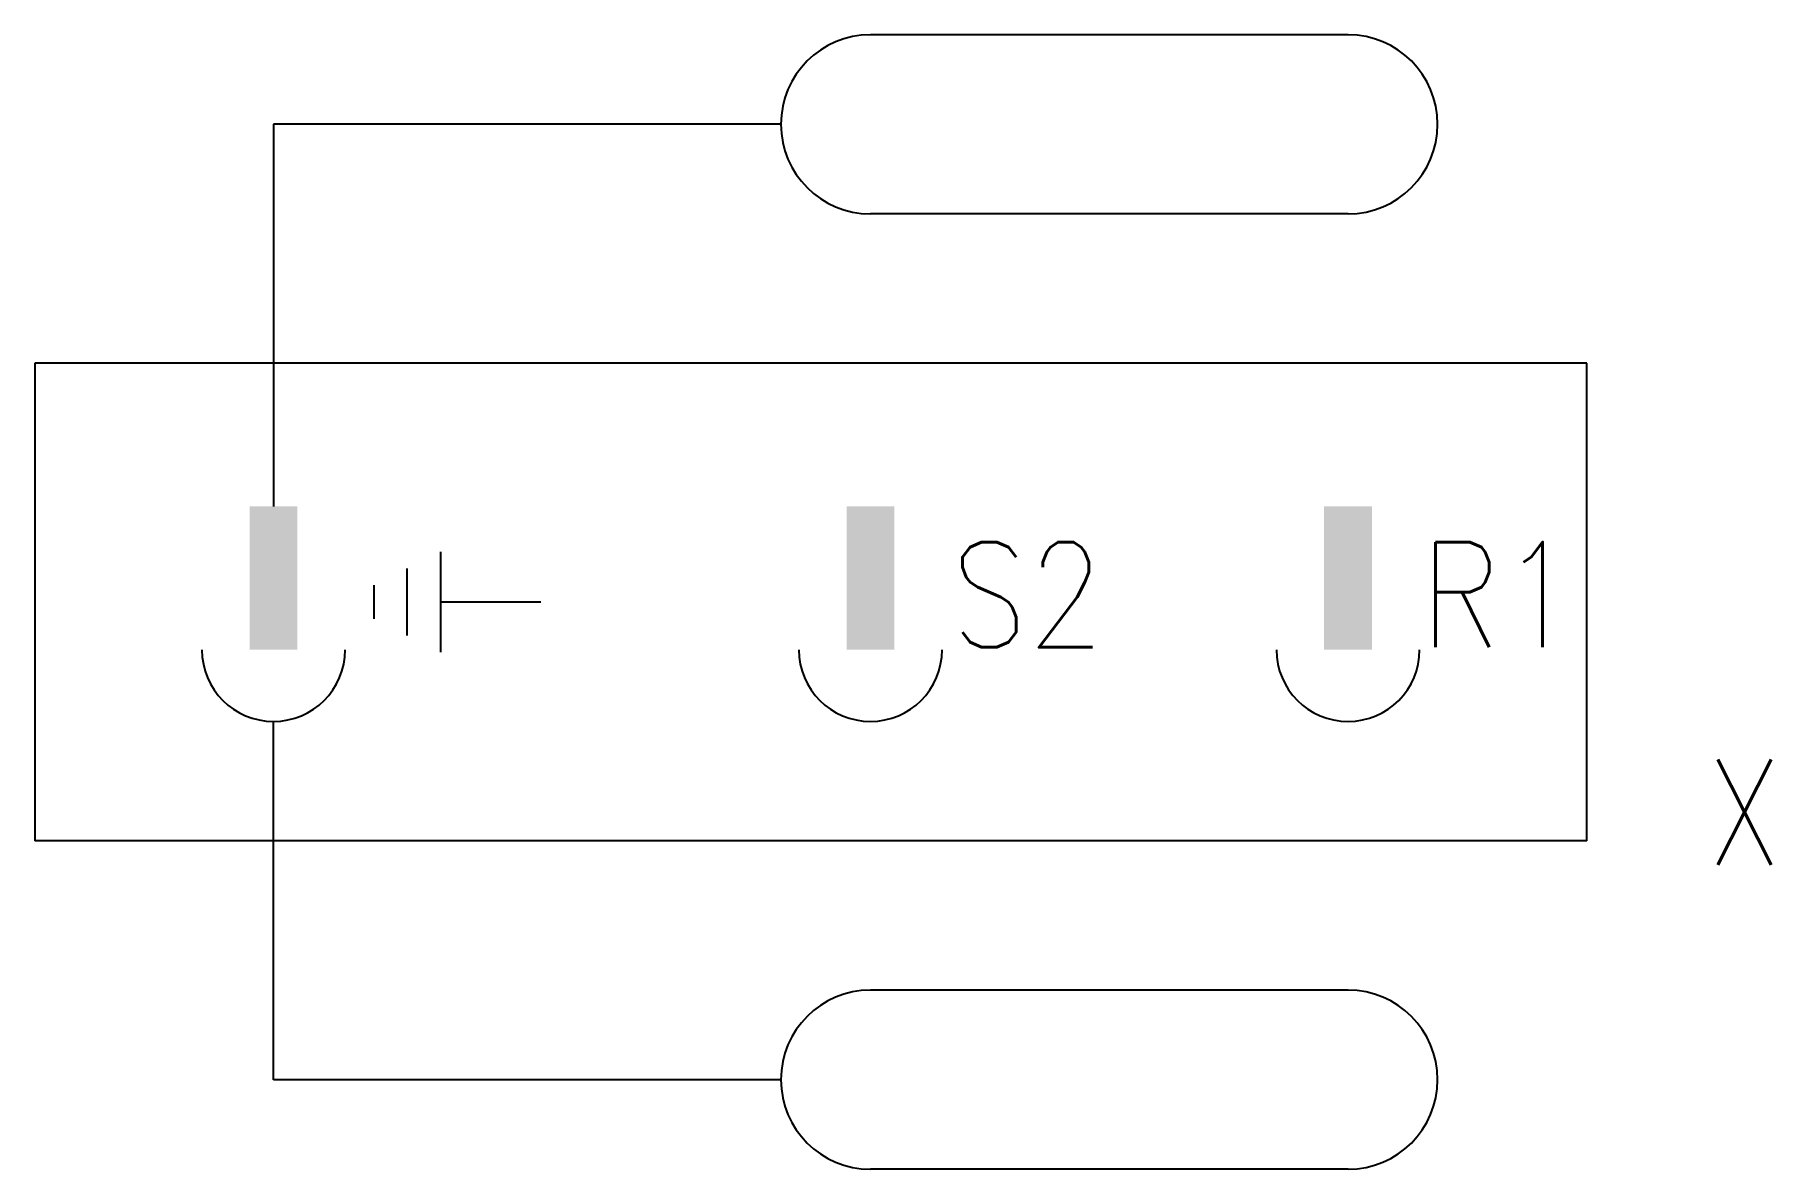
# Model space of a CAD drawing. Extents: x 97.5 to 133.9, y 176.6 to 200.4.
import ezdxf

# ---------------------------------------------------------------- set-up
doc = ezdxf.new("R2010")
doc.units = 0
doc.header["$LTSCALE"] = 6
doc.linetypes.add('DASHED', pattern=[0])
doc.linetypes.add('HIDDEN', pattern=[0])
for name, color, linetype in [('1', 7, 'CONTINUOUS'), ('12', 2, 'DASHED'), ('20', 7, 'HIDDEN')]:
    doc.layers.add(name, color=color, linetype=linetype)
doc.styles.get("Standard").update_dxf_attribs({"font": 'simplex', "width": 0.85})

msp = doc.modelspace()

# ---------------------------------------------------------------- linework, layer by layer
at = {"layer": '1', "color": 0}
for p, q in [((130, 193.5), (97.5, 193.5)), ((97.5, 193.5), (97.5, 183.5)), ((130, 183.5), (130, 193.5)), ((105.998, 189.55), (105.998, 187.45)), ((105.298, 187.8), (105.298, 189.2)), ((104.598, 188.85), (104.598, 188.15)), ((108.098, 188.5), (105.998, 188.5)), ((130, 183.5), (97.5, 183.5))]:
    msp.add_line(p, q, dxfattribs=at)
for centre in [(102.5, 187.5), (115, 187.5), (125, 187.5)]:
    msp.add_arc(centre, 1.5, 180, 0, dxfattribs=at)
for points in [[(102, 187.5), (103, 187.5), (102, 190.5), (103, 190.5)], [(114.5, 187.5), (115.5, 187.5), (114.5, 190.5), (115.5, 190.5)], [(124.5, 187.5), (125.5, 187.5), (124.5, 190.5), (125.5, 190.5)]]:
    msp.add_solid(points, dxfattribs=at)
at = {"layer": '20', "color": 0}
for p, q in [((125, 200.375), (115, 200.375)), ((102.5, 198.5), (102.5, 190.5)), ((113.125, 198.5), (102.5, 198.5)), ((125, 196.625), (115, 196.625)), ((102.5, 178.5), (102.5, 186)), ((125, 180.375), (115, 180.375)), ((113.125, 178.5), (102.5, 178.5)), ((125, 176.625), (115, 176.625))]:
    msp.add_line(p, q, dxfattribs=at)
for centre, start, end in [((115, 198.5), 90, 270), ((125, 198.5), 270, 90), ((115, 178.5), 90, 270), ((125, 178.5), 270, 90)]:
    msp.add_arc(centre, 1.875, start, end, dxfattribs=at)

# ---------------------------------------------------------------- texts
at = {"layer": '1', "color": 0, "width": 0.85}
for s, p in [('S2', (116.686, 187.553)), ('R1', (126.51, 187.553))]:
    msp.add_text(s, height=2.2, dxfattribs=at).set_placement(p)
at = {"layer": '12', "color": 0, "width": 0.85}
msp.add_attdef('X', (132.5, 183), 'X', height=2.2, dxfattribs=at)

doc.saveas('drawing.dxf')
